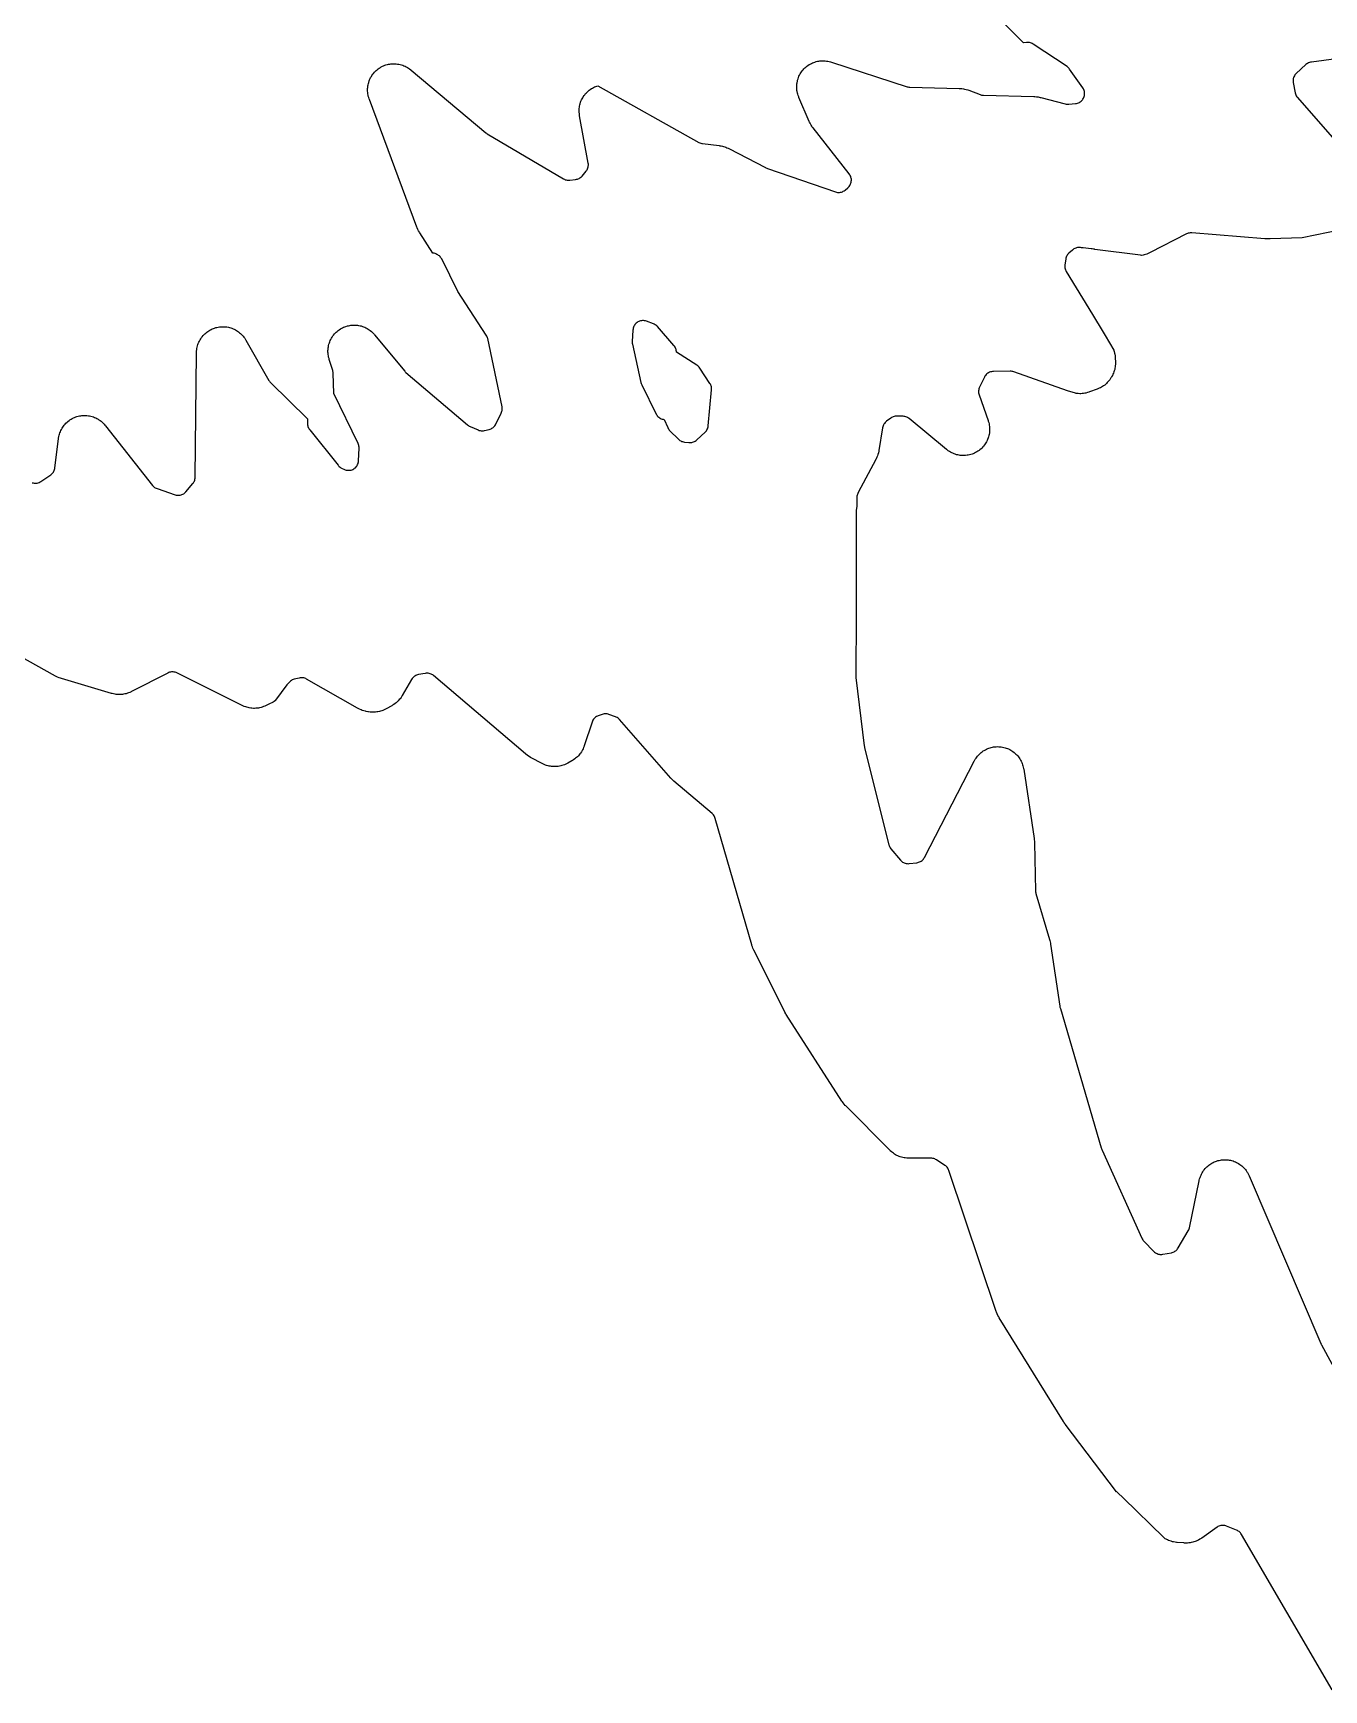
# Model space of a CAD drawing. Header units: millimetres. Extents: x 0 to 194, y 0 to 298.
# Drawn here: x 98.76 to 137.52, y 44.86 to 94.61 of the extents above; entities that cross this region are included whole.
import ezdxf

# ---------------------------------------------------------------- set-up
doc = ezdxf.new("R2010")
doc.units = ezdxf.units.MM
doc.layers.add('CUT', color=7, linetype='CONTINUOUS')

msp = doc.modelspace()

# ---------------------------------------------------------------- linework, layer by layer
at = {"layer": 'CUT'}
for points in [[(98.729, 81.1114), (98.7586, 81.1033), (98.7888, 81.0984), (98.8194, 81.0965), (98.85, 81.0977), (98.8803, 81.1021), (98.91, 81.1096), (98.9388, 81.12), (98.9664, 81.1333), (98.9925, 81.1493), (99.2867, 81.3518), (99.3092, 81.3689), (99.3299, 81.388), (99.3488, 81.4089), (99.3656, 81.4315), (99.3802, 81.4556), (99.3925, 81.481), (99.4023, 81.5074), (99.4096, 81.5346), (99.4144, 81.5624), (99.5209, 82.4297), (99.5241, 82.4515), (99.5316, 82.4949), (99.5412, 82.5379), (99.55, 82.5698), (99.5638, 82.6116), (99.5757, 82.6425), (99.5935, 82.6828), (99.6083, 82.7123), (99.63, 82.7507), (99.6476, 82.7786), (99.673, 82.8147), (99.6932, 82.8407), (99.722, 82.8742), (99.7447, 82.8981), (99.7766, 82.9286), (99.8016, 82.9502), (99.8363, 82.9774), (99.8632, 82.9964), (99.9004, 83.0201), (99.9291, 83.0364), (99.9684, 83.0563), (99.9986, 83.0698), (100.0397, 83.0857), (100.071, 83.0962), (100.1135, 83.108), (100.1457, 83.1153), (100.1891, 83.123), (100.2219, 83.1271), (100.2658, 83.1305), (100.2988, 83.1314), (100.3429, 83.1304), (100.3758, 83.1281), (100.4196, 83.1228), (100.4522, 83.1173), (100.4952, 83.1078), (100.5271, 83.0991), (100.569, 83.0854), (100.5998, 83.0736), (100.6402, 83.0559), (100.6697, 83.0412), (100.7082, 83.0196), (100.7361, 83.002), (100.7723, 82.9768), (100.7984, 82.9566), (100.8319, 82.9279), (100.8559, 82.9052), (100.8864, 82.8734), (100.9153, 82.8402), (100.9294, 82.8232), (102.3401, 81.0317), (102.359, 81.0099), (102.38, 80.99), (102.4028, 80.9722), (102.4272, 80.9567), (102.4529, 80.9436), (102.4798, 80.933), (103.0223, 80.7499), (103.0511, 80.7418), (103.0805, 80.7366), (103.1102, 80.7343), (103.1401, 80.735), (103.1697, 80.7386), (103.1988, 80.7452), (103.2272, 80.7546), (103.2544, 80.7668), (103.2803, 80.7817), (103.3046, 80.799), (103.327, 80.8187), (103.3474, 80.8405), (103.554, 81.0849), (103.5719, 81.1085), (103.5875, 81.1337), (103.6005, 81.1603), (103.6108, 81.188), (103.6184, 81.2166), (103.623, 81.2459), (103.6248, 81.2754), (103.6635, 85.0004), (103.6643, 85.0224), (103.6669, 85.0663), (103.6716, 85.11), (103.6768, 85.1426), (103.6858, 85.1856), (103.6941, 85.2175), (103.7072, 85.2595), (103.7186, 85.2904), (103.7358, 85.3309), (103.7501, 85.3605), (103.7712, 85.3992), (103.7909, 85.4314), (103.8155, 85.4675), (103.8378, 85.4972), (103.8655, 85.5305), (103.8874, 85.5544), (103.9182, 85.585), (103.9423, 85.6067), (103.9759, 85.6341), (104.002, 85.6534), (104.0381, 85.6774), (104.0659, 85.6941), (104.1041, 85.7146), (104.1334, 85.7285), (104.1734, 85.7452), (104.204, 85.7563), (104.2454, 85.769), (104.2768, 85.7771), (104.3193, 85.7858), (104.3513, 85.7908), (104.3944, 85.7954), (104.4269, 85.7973), (104.4702, 85.7977), (104.5026, 85.7965), (104.5458, 85.7928), (104.578, 85.7884), (104.6206, 85.7805), (104.6522, 85.7731), (104.6939, 85.7612), (104.7246, 85.7507), (104.7649, 85.7348), (104.7945, 85.7215), (104.8331, 85.7018), (104.8613, 85.6857), (104.8978, 85.6623), (104.9243, 85.6436), (104.9585, 85.6169), (104.983, 85.5956), (105.0144, 85.5657), (105.0368, 85.5422), (105.0652, 85.5095), (105.0852, 85.4839), (105.1103, 85.4486), (105.1337, 85.4121), (105.1449, 85.3936), (105.8387, 84.184), (105.8532, 84.1613), (105.8695, 84.14), (105.8878, 84.1202), (106.9922, 83.0252), (106.9969, 82.8779), (106.999, 82.8504), (107.0036, 82.8233), (107.0107, 82.7967), (107.0203, 82.7709), (107.0321, 82.746), (107.0461, 82.7224), (107.0623, 82.7001), (107.9132, 81.6348), (107.9315, 81.6139), (107.9516, 81.5948), (107.9735, 81.5777), (107.9968, 81.5627), (108.0214, 81.5498), (108.1044, 81.5114), (108.1317, 81.5003), (108.16, 81.4919), (108.189, 81.4864), (108.2183, 81.4838), (108.2478, 81.484), (108.2771, 81.4871), (108.306, 81.4931), (108.3341, 81.5019), (108.3613, 81.5135), (108.3872, 81.5276), (108.4115, 81.5442), (108.4341, 81.5631), (108.4548, 81.5842), (108.4733, 81.6072), (108.4894, 81.6318), (108.5031, 81.658), (108.5141, 81.6853), (108.5223, 81.7136), (108.5278, 81.7426), (108.5304, 81.772), (108.5447, 82.1462), (108.5444, 82.1756), (108.5412, 82.2048), (108.5352, 82.2336), (108.5264, 82.2617), (108.5148, 82.2887), (107.7849, 83.7923), (107.766, 84.4004), (107.764, 84.4272), (107.7595, 84.4537), (107.7528, 84.4797), (107.649, 84.8154), (107.6429, 84.837), (107.6318, 84.8803), (107.6229, 84.9242), (107.6178, 84.9574), (107.6133, 85.002), (107.6116, 85.0355), (107.6116, 85.0803), (107.6132, 85.1138), (107.6176, 85.1583), (107.6226, 85.1915), (107.6314, 85.2354), (107.6396, 85.268), (107.6527, 85.3108), (107.6642, 85.3423), (107.6815, 85.3836), (107.696, 85.4139), (107.7173, 85.4533), (107.735, 85.4823), (107.7596, 85.5187), (107.7802, 85.5461), (107.8086, 85.5802), (107.8307, 85.6043), (107.8619, 85.6351), (107.8865, 85.6571), (107.9206, 85.6847), (107.9471, 85.7042), (107.9837, 85.7284), (108.012, 85.7452), (108.0509, 85.7657), (108.0807, 85.7796), (108.1213, 85.7962), (108.1524, 85.8072), (108.1944, 85.8198), (108.2264, 85.8277), (108.2695, 85.8361), (108.302, 85.8408), (108.3458, 85.845), (108.3786, 85.8466), (108.4225, 85.8465), (108.4554, 85.8448), (108.4991, 85.8404), (108.5316, 85.8355), (108.5747, 85.8269), (108.6066, 85.8189), (108.6486, 85.8061), (108.6796, 85.795), (108.7202, 85.7782), (108.7499, 85.7642), (108.7887, 85.7435), (108.8169, 85.7266), (108.8534, 85.7022), (108.8799, 85.6827), (108.9139, 85.6548), (108.9383, 85.6328), (108.9694, 85.6018), (108.999, 85.5693), (109.0134, 85.5527), (109.9161, 84.4583), (109.9338, 84.4387), (109.9532, 84.4207), (111.8047, 82.8456), (111.8287, 82.8272), (111.8544, 82.8113), (111.8816, 82.7981), (112.1236, 82.695), (112.1531, 82.6842), (112.1836, 82.6765), (112.2147, 82.6721), (112.2461, 82.671), (112.2775, 82.6732), (112.3084, 82.6786), (112.4536, 82.712), (112.4824, 82.7201), (112.5102, 82.7311), (112.5367, 82.7448), (112.5618, 82.761), (112.5851, 82.7797), (112.6065, 82.8005), (112.6257, 82.8234), (112.6425, 82.8481), (112.6567, 82.8744), (112.8148, 83.2032), (112.8258, 83.2291), (112.8343, 83.2559), (112.8403, 83.2833), (112.8437, 83.3112), (112.8444, 83.3393), (112.8425, 83.3673), (112.838, 83.395), (112.4077, 85.4391), (112.4008, 85.4659), (112.3914, 85.4919), (112.3796, 85.517), (112.3657, 85.5408), (111.5109, 86.8557), (111.0257, 87.8306), (111.0116, 87.8557), (110.9952, 87.8793), (110.9767, 87.9013), (110.9561, 87.9214), (110.9336, 87.9395), (110.9096, 87.9553), (110.8841, 87.9687), (110.8534, 87.983), (110.8264, 87.9941), (110.7984, 88.0025), (110.7698, 88.0081), (110.7613, 88.0089), (110.3698, 88.611), (110.357, 88.6321), (110.3324, 88.6749), (110.3102, 88.719), (110.2904, 88.7642), (110.2811, 88.7871), (108.854, 92.616), (108.8469, 92.6364), (108.8338, 92.6776), (108.8226, 92.7193), (108.8158, 92.751), (108.8087, 92.7936), (108.805, 92.8258), (108.802, 92.8689), (108.8013, 92.9039), (108.8025, 92.9474), (108.8052, 92.9831), (108.8107, 93.0266), (108.8164, 93.059), (108.8261, 93.1018), (108.8349, 93.1334), (108.8487, 93.1751), (108.8606, 93.2057), (108.8784, 93.2458), (108.8932, 93.2752), (108.9148, 93.3133), (108.9324, 93.3411), (108.9576, 93.377), (108.9778, 93.4029), (109.0064, 93.4362), (109.029, 93.46), (109.0607, 93.4904), (109.0856, 93.5119), (109.1201, 93.539), (109.1469, 93.558), (109.1839, 93.5815), (109.2124, 93.5978), (109.2516, 93.6177), (109.2815, 93.6312), (109.3224, 93.6471), (109.3536, 93.6576), (109.3958, 93.6695), (109.4278, 93.6769), (109.471, 93.6846), (109.5036, 93.6888), (109.5473, 93.6923), (109.5802, 93.6934), (109.624, 93.6926), (109.6568, 93.6904), (109.7004, 93.6854), (109.7385, 93.6791), (109.7813, 93.6698), (109.8184, 93.6599), (109.8601, 93.6466), (109.8907, 93.6351), (109.9308, 93.6178), (109.9602, 93.6034), (109.9985, 93.5823), (110.0263, 93.5651), (110.0624, 93.5404), (110.0971, 93.514), (110.1142, 93.5003), (112.3541, 91.6197), (112.3736, 91.6046), (112.3943, 91.5912), (114.6867, 90.2359), (114.7115, 90.2227), (114.7375, 90.2119), (114.7644, 90.2036), (114.792, 90.1979), (114.82, 90.1947), (114.8481, 90.1942), (114.8762, 90.1964), (115.048, 90.2176), (115.0755, 90.2223), (115.1025, 90.2296), (115.1287, 90.2393), (115.1539, 90.2514), (115.1778, 90.2659), (115.2003, 90.2824), (115.2211, 90.301), (115.2401, 90.3215), (115.3602, 90.4633), (115.3781, 90.4866), (115.3936, 90.5116), (115.4066, 90.538), (115.4169, 90.5655), (115.4245, 90.5939), (115.4293, 90.623), (115.4312, 90.6523), (115.4302, 90.6817), (115.4264, 90.7108), (115.1686, 92.1278), (115.1652, 92.1493), (115.1595, 92.1924), (115.1559, 92.2357), (115.1547, 92.2683), (115.1553, 92.3118), (115.1573, 92.3443), (115.1621, 92.3875), (115.1673, 92.4197), (115.1762, 92.4622), (115.1844, 92.4938), (115.1974, 92.5353), (115.2086, 92.5659), (115.2256, 92.6059), (115.2397, 92.6353), (115.2604, 92.6735), (115.2773, 92.7013), (115.3017, 92.7374), (115.3212, 92.7635), (115.3489, 92.797), (115.3708, 92.8211), (115.4016, 92.8518), (115.4258, 92.8737), (115.4594, 92.9013), (115.4856, 92.9207), (115.5217, 92.9449), (115.5496, 92.9617), (115.5879, 92.9823), (115.6173, 92.9963), (115.6574, 93.0132), (115.688, 93.0243), (115.7134, 93.0321), (118.7513, 91.3299), (118.7776, 91.3169), (118.8049, 91.3064), (118.8332, 91.2987), (118.862, 91.2938), (119.3607, 91.2336), (119.3805, 91.2308), (119.4201, 91.2242), (119.4594, 91.2158), (119.4885, 91.2083), (119.5268, 91.1965), (119.5551, 91.1864), (119.5923, 91.1712), (119.6287, 91.1544), (119.6468, 91.1455), (120.7446, 90.5781), (120.7641, 90.5689), (120.7913, 90.5572), (120.8115, 90.5494), (122.8466, 89.8456), (122.8762, 89.837), (122.9066, 89.8315), (122.9374, 89.8292), (122.9683, 89.8301), (122.9989, 89.8341), (123.029, 89.8412), (123.0581, 89.8514), (123.0861, 89.8646), (123.1126, 89.8805), (123.1372, 89.8991), (123.2203, 89.9687), (123.2416, 89.9883), (123.2608, 90.0098), (123.2779, 90.0331), (123.2926, 90.0579), (123.3049, 90.084), (123.3147, 90.1111), (123.3218, 90.1391), (123.3261, 90.1676), (123.3277, 90.1965), (123.3266, 90.2253), (123.3226, 90.2539), (123.316, 90.282), (123.3066, 90.3093), (123.2947, 90.3356), (123.2803, 90.3606), (123.2636, 90.3841), (122.1765, 91.7675), (122.1649, 91.7831), (122.1422, 91.8146), (122.1209, 91.8471), (122.106, 91.8722), (122.0876, 91.9064), (122.0707, 91.9414), (122.0626, 91.9591), (121.7543, 92.675), (121.7459, 92.6958), (121.7303, 92.7377), (121.7167, 92.7804), (121.7082, 92.8129), (121.699, 92.8567), (121.6937, 92.8899), (121.6889, 92.9344), (121.6869, 92.9679), (121.6865, 93.0127), (121.6879, 93.0463), (121.692, 93.0909), (121.6968, 93.1241), (121.7053, 93.1681), (121.7133, 93.2007), (121.7261, 93.2436), (121.7373, 93.2753), (121.7544, 93.3167), (121.7687, 93.3471), (121.7897, 93.3866), (121.807, 93.4154), (121.8319, 93.4527), (121.8519, 93.4796), (121.8804, 93.5142), (121.903, 93.539), (121.9348, 93.5706), (121.9598, 93.593), (121.9946, 93.6213), (122.0216, 93.6411), (122.059, 93.6658), (122.088, 93.6828), (122.1276, 93.7036), (122.1581, 93.7177), (122.1997, 93.7345), (122.2314, 93.7455), (122.2744, 93.758), (122.307, 93.7658), (122.3511, 93.774), (122.3843, 93.7785), (122.429, 93.7823), (122.4625, 93.7834), (122.5073, 93.7828), (122.5408, 93.7806), (122.5853, 93.7755), (122.6185, 93.77), (122.6622, 93.7604), (122.7055, 93.7487), (122.7269, 93.7424), (124.9983, 93.0049), (125.0262, 92.9973), (125.0547, 92.9924), (125.0836, 92.9903), (126.5647, 92.954), (126.5903, 92.9526), (126.6412, 92.9485), (126.6919, 92.9414), (126.7295, 92.934), (126.779, 92.9212), (126.8277, 92.9057), (126.8519, 92.8972), (127.1976, 92.7648), (127.23, 92.7545), (127.2635, 92.7478), (127.2975, 92.7451), (128.8111, 92.708), (128.8372, 92.7066), (128.8892, 92.7023), (128.941, 92.6949), (128.9922, 92.6846), (129.0177, 92.6787), (129.7505, 92.4861), (129.7763, 92.4805), (129.8025, 92.4772), (129.8289, 92.4762), (129.8553, 92.4776), (130.0602, 92.4972), (130.0898, 92.5015), (130.1187, 92.5087), (130.1468, 92.5188), (130.1738, 92.5316), (130.1993, 92.547), (130.2232, 92.5649), (130.2452, 92.585), (130.2651, 92.6073), (130.2826, 92.6314), (130.2977, 92.6571), (130.3102, 92.6843), (130.3199, 92.7125), (130.3267, 92.7415), (130.3307, 92.7711), (130.3316, 92.8009), (130.3297, 92.8307), (130.3247, 92.8601), (130.3169, 92.8889), (130.3062, 92.9168), (130.2929, 92.9434), (130.2769, 92.9686), (129.8815, 93.5296), (129.8645, 93.5516), (129.8455, 93.5718), (129.8247, 93.5902), (129.8023, 93.6067), (128.7837, 94.2834), (128.7583, 94.2986), (128.7315, 94.3111), (128.7037, 94.321), (128.675, 94.328), (128.6458, 94.3322), (128.6163, 94.3336), (128.5868, 94.332), (128.4988, 94.3229), (127.5075, 95.3155)], [(137.8891, 93.8454), (137.1396, 93.7446), (137.1095, 93.739), (137.0802, 93.7303), (137.0519, 93.7188), (137.0249, 93.7043), (136.9995, 93.6872), (136.976, 93.6677), (136.6869, 93.4006), (136.6658, 93.379), (136.647, 93.3554), (136.6306, 93.33), (136.6169, 93.3031), (136.6059, 93.275), (136.5978, 93.2459), (136.5927, 93.2161), (136.5906, 93.186), (136.5915, 93.1558), (136.5955, 93.1259), (136.6517, 92.8206), (136.6593, 92.7893), (136.6701, 92.759), (136.6841, 92.7301), (136.7011, 92.7028), (136.721, 92.6774), (138.8758, 90.2143)], [(138.42, 88.7861), (136.8639, 88.4687), (135.9013, 88.4375), (135.7447, 88.4403), (133.5527, 88.6153), (133.525, 88.6162), (133.4973, 88.6146), (133.4699, 88.6104), (133.443, 88.6037), (133.4169, 88.5946), (133.3917, 88.583), (132.3026, 88.0233), (132.2817, 88.0132), (132.2395, 87.9942), (132.1964, 87.9774), (132.1635, 87.9665), (132.1189, 87.9542), (132.085, 87.9467), (132.0393, 87.9391), (132.0352, 87.9386), (132.0345, 87.9387), (132.0127, 87.941), (130.6333, 88.12), (130.6264, 88.1221), (130.5949, 88.1296), (130.5629, 88.1336), (130.5306, 88.1343), (130.5263, 88.1339), (130.2869, 88.165), (130.2582, 88.1673), (130.2358, 88.1669), (130.207, 88.1711), (130.1781, 88.1738), (130.1491, 88.1738), (130.1202, 88.1709), (130.0917, 88.1653), (130.0639, 88.1569), (130.0371, 88.1459), (130.0114, 88.1323), (129.9872, 88.1163), (129.9646, 88.0981), (129.861, 88.0058), (129.84, 87.985), (129.821, 87.9623), (129.8044, 87.9378), (129.7903, 87.9118), (129.7788, 87.8845), (129.7701, 87.8563), (129.7641, 87.8273), (129.7381, 87.6572), (129.735, 87.6273), (129.735, 87.5972), (129.7379, 87.5672), (129.7439, 87.5377), (129.7528, 87.5089), (129.7645, 87.4812), (129.779, 87.4548), (130.5703, 86.1661), (130.8878, 85.6305), (130.9171, 85.5812), (130.9477, 85.5295), (131.2049, 85.0958), (131.2102, 85.0813), (131.2202, 85.0482), (131.2313, 85.0035), (131.2379, 84.9696), (131.2443, 84.9239), (131.2484, 84.878), (131.2499, 84.855), (131.2544, 84.7376), (131.2547, 84.7153), (131.2542, 84.6708), (131.2514, 84.6263), (131.2478, 84.5931), (131.2407, 84.5491), (131.2337, 84.5165), (131.2223, 84.4734), (131.2121, 84.4416), (131.1965, 84.3999), (131.1833, 84.3692), (131.1636, 84.3292), (131.142, 84.2903), (131.1307, 84.2711), (131.1228, 84.2585), (131.1112, 84.2407), (131.0871, 84.2058), (131.0614, 84.172), (131.041, 84.1477), (131.0122, 84.1165), (130.9895, 84.0941), (130.9579, 84.0658), (130.9333, 84.0457), (130.8991, 84.0205), (130.8727, 84.0028), (130.8363, 83.9809), (130.8084, 83.9658), (130.7701, 83.9474), (130.731, 83.9308), (130.7113, 83.923), (130.479, 83.8372), (130.4579, 83.83), (130.4155, 83.8167), (130.3724, 83.8055), (130.3397, 83.7987), (130.2958, 83.7918), (130.2626, 83.7883), (130.2182, 83.7858), (130.1848, 83.7855), (130.1403, 83.7874), (130.1071, 83.7905), (130.0887, 83.7931), (130.0821, 83.7946), (130.0593, 83.8006), (129.815, 83.8715), (128.2025, 84.4406), (128.1773, 84.4482), (128.1516, 84.4537), (128.1255, 84.4568), (128.0993, 84.4577), (127.5908, 84.452), (127.5608, 84.4502), (127.5311, 84.4453), (127.5021, 84.4376), (127.474, 84.4269), (127.4471, 84.4135), (127.4217, 84.3975), (127.398, 84.379), (127.3762, 84.3582), (127.3567, 84.3354), (127.3396, 84.3107), (127.3249, 84.2845), (127.1771, 83.984), (127.1654, 83.9567), (127.1563, 83.9283), (127.1502, 83.8993), (127.1469, 83.8697), (127.1466, 83.84), (127.1492, 83.8103), (127.1547, 83.7811), (127.1631, 83.7526), (127.4319, 82.9836), (127.4388, 82.9622), (127.4515, 82.9192), (127.462, 82.8755), (127.4682, 82.8425), (127.4743, 82.798), (127.4772, 82.7645), (127.4789, 82.7196), (127.4784, 82.6859), (127.4756, 82.6411), (127.4718, 82.6077), (127.4645, 82.5634), (127.4574, 82.5305), (127.4457, 82.4871), (127.4354, 82.4551), (127.4194, 82.4131), (127.4059, 82.3823), (127.3859, 82.3421), (127.3694, 82.3128), (127.3454, 82.2748), (127.3261, 82.2473), (127.2985, 82.2119), (127.2765, 82.1864), (127.2455, 82.1539), (127.221, 82.1308), (127.1869, 82.1015), (127.1603, 82.081), (127.1235, 82.0553), (127.095, 82.0374), (127.0558, 82.0155), (127.0256, 82.0006), (126.9844, 81.9828), (126.9529, 81.971), (126.9101, 81.9573), (126.8776, 81.9487), (126.8337, 81.9393), (126.8004, 81.934), (126.7558, 81.9291), (126.7222, 81.9271), (126.6773, 81.9266), (126.6437, 81.928), (126.599, 81.932), (126.5657, 81.9367), (126.5216, 81.9452), (126.4889, 81.9532), (126.4458, 81.9661), (126.4141, 81.9773), (126.3726, 81.9944), (126.3421, 82.0087), (126.3025, 82.0298), (126.2736, 82.0471), (126.2363, 82.0721), (126.2003, 82.0988), (126.1826, 82.1127), (125.0604, 83.0378), (125.038, 83.0546), (125.0142, 83.0692), (124.989, 83.0815), (124.9629, 83.0914), (124.9359, 83.0989), (124.9083, 83.1038), (124.8804, 83.1061), (124.7009, 83.1126), (124.6715, 83.1122), (124.6423, 83.109), (124.6135, 83.1029), (124.5855, 83.094), (124.5585, 83.0824), (124.5327, 83.0682), (124.5085, 83.0516), (124.3816, 82.9552), (124.3598, 82.9369), (124.3398, 82.9166), (124.3218, 82.8945), (124.306, 82.8709), (124.2925, 82.8458), (124.2815, 82.8195), (124.273, 82.7924), (124.2671, 82.7645), (124.1557, 82.0795), (124.151, 82.0551), (124.1404, 82.0067), (124.1271, 81.9589), (124.1152, 81.9237), (124.0967, 81.8777), (124.0757, 81.8328), (124.0646, 81.8106), (123.5306, 80.8149), (123.5181, 80.7885), (123.5082, 80.7611), (123.501, 80.7329), (123.4966, 80.7041), (123.495, 80.6749), (123.4934, 80.4047), (123.4745, 80.2752), (123.4721, 80.2534), (123.4699, 80.2234), (123.4692, 80.2015), (123.4732, 77.1229), (123.4621, 75.3225), (123.4626, 75.3034), (123.4641, 75.2773), (123.4658, 75.2583), (123.7148, 73.211), (123.7176, 73.1927), (123.7222, 73.1677), (123.7261, 73.1496), (124.4519, 70.2409), (124.4597, 70.215), (124.4697, 70.1898), (124.4819, 70.1657), (124.4963, 70.1428), (124.5127, 70.1213), (124.7981, 69.7792), (124.8183, 69.7573), (124.8406, 69.7375), (124.8647, 69.72), (124.8905, 69.705), (124.9176, 69.6926), (124.9458, 69.683), (124.9748, 69.6762), (125.0043, 69.6724), (125.0341, 69.6714), (125.0638, 69.6735), (125.2905, 69.7004), (125.3193, 69.7052), (125.3475, 69.7129), (125.3749, 69.7232), (125.4011, 69.7362), (125.4259, 69.7517), (125.4491, 69.7695), (125.4705, 69.7895), (125.4898, 69.8114), (125.5069, 69.8352), (125.5216, 69.8605), (127.0166, 72.7508), (127.027, 72.7699), (127.0488, 72.8075), (127.0724, 72.844), (127.0914, 72.8705), (127.1184, 72.9045), (127.1399, 72.929), (127.1701, 72.9603), (127.1938, 72.9826), (127.2268, 73.0109), (127.2526, 73.0308), (127.2882, 73.0557), (127.3158, 73.0731), (127.3537, 73.0944), (127.3828, 73.109), (127.4225, 73.1266), (127.4529, 73.1384), (127.4942, 73.152), (127.5256, 73.1608), (127.568, 73.1704), (127.6, 73.1761), (127.6432, 73.1816), (127.6756, 73.1841), (127.7191, 73.1854), (127.7517, 73.1849), (127.795, 73.182), (127.8274, 73.1782), (127.8703, 73.1712), (127.9021, 73.1643), (127.9441, 73.1532), (127.9752, 73.1433), (128.0159, 73.1281), (128.0459, 73.1153), (128.0849, 73.0962), (128.1135, 73.0806), (128.1506, 73.0578), (128.1775, 73.0395), (128.2122, 73.0133), (128.2372, 72.9925), (128.2692, 72.963), (128.2921, 72.9399), (128.3211, 72.9075), (128.3417, 72.8822), (128.3674, 72.8472), (128.3854, 72.8201), (128.4077, 72.7827), (128.423, 72.754), (128.4416, 72.7146), (128.454, 72.6845), (128.4687, 72.6436), (128.4782, 72.6125), (128.4888, 72.5703), (128.4974, 72.5277), (128.5012, 72.5063), (128.8166, 70.4318), (128.82, 70.4027), (128.8263, 70.3298), (128.8278, 70.3006), (128.8577, 68.852), (128.8595, 68.8253), (128.8636, 68.7989), (128.8701, 68.7729), (129.2801, 67.3904), (129.288, 67.3598), (129.3051, 67.2826), (129.3109, 67.2515), (129.588, 65.3877), (129.5918, 65.3673), (129.5979, 65.3396), (129.603, 65.3196), (130.8303, 61.1388), (130.8368, 61.1192), (130.8467, 61.0925), (130.8545, 61.0733), (132.049, 58.4259), (132.0607, 58.4026), (132.0745, 58.3804), (132.0901, 58.3595), (132.1075, 58.3401), (132.4123, 58.0268), (132.434, 58.0067), (132.4574, 57.9888), (132.4826, 57.9733), (132.5091, 57.9604), (132.5368, 57.9501), (132.5654, 57.9426), (132.5945, 57.9379), (132.624, 57.9361), (132.6535, 57.9372), (132.6828, 57.9413), (132.9369, 57.989), (132.9645, 57.9956), (132.9914, 58.0047), (133.0172, 58.0164), (133.0419, 58.0304), (133.0652, 58.0467), (133.0867, 58.0651), (133.1065, 58.0855), (133.1242, 58.1077), (133.1398, 58.1314), (133.4437, 58.6465), (133.4589, 58.6757), (133.4707, 58.7065), (133.4792, 58.7383), (133.7694, 60.1441), (133.7743, 60.1654), (133.7853, 60.2079), (133.7983, 60.2497), (133.8095, 60.2806), (133.8265, 60.3209), (133.8407, 60.3506), (133.8616, 60.3891), (133.8786, 60.4172), (133.9031, 60.4535), (133.9228, 60.4798), (133.9507, 60.5136), (133.9728, 60.5378), (134.0039, 60.5687), (134.0283, 60.5907), (134.0622, 60.6185), (134.0886, 60.638), (134.1251, 60.6623), (134.1533, 60.6791), (134.1919, 60.6997), (134.2216, 60.7138), (134.2621, 60.7305), (134.293, 60.7416), (134.3349, 60.7544), (134.3668, 60.7624), (134.4097, 60.771), (134.4422, 60.7759), (134.4858, 60.7803), (134.5186, 60.782), (134.5624, 60.7821), (134.5952, 60.7806), (134.6389, 60.7765), (134.6714, 60.7718), (134.7144, 60.7634), (134.7463, 60.7556), (134.7883, 60.7431), (134.8192, 60.7322), (134.8598, 60.7157), (134.8896, 60.7018), (134.9284, 60.6814), (134.9566, 60.6647), (134.9933, 60.6406), (135.0198, 60.6213), (135.0539, 60.5938), (135.0784, 60.5719), (135.1097, 60.5412), (135.1319, 60.5171), (135.16, 60.4835), (135.1799, 60.4573), (135.2046, 60.4211), (135.2218, 60.3931), (135.2428, 60.3547), (135.262, 60.3153), (135.2711, 60.2954), (137.4244, 55.2642), (137.4302, 55.2514), (137.4386, 55.2341), (137.445, 55.2217), (140.6249, 49.3699)], [(137.7663, 44.8614), (135.0401, 49.5296), (135.0249, 49.5531), (135.0076, 49.575), (134.9884, 49.5952), (134.9673, 49.6136), (134.9446, 49.6299), (134.9205, 49.644), (134.8952, 49.6558), (134.5955, 49.7791), (134.5671, 49.7891), (134.5378, 49.7963), (134.5079, 49.8005), (134.4777, 49.8016), (134.4476, 49.7997), (134.4179, 49.7948), (134.3887, 49.787), (134.3606, 49.7762), (134.3336, 49.7627), (134.3081, 49.7465), (133.8461, 49.4197), (133.8277, 49.4074), (133.7902, 49.3835), (133.7516, 49.3616), (133.7219, 49.3466), (133.6812, 49.3285), (133.6502, 49.3165), (133.608, 49.3026), (133.5759, 49.2937), (133.5326, 49.284), (133.4998, 49.2783), (133.4557, 49.2729), (133.4225, 49.2705), (133.378, 49.2695), (133.3336, 49.2707), (133.3114, 49.2718), (133.1121, 49.287), (133.0898, 49.2892), (133.0454, 49.2949), (133.0013, 49.3027), (132.9686, 49.3102), (132.9255, 49.3224), (132.8937, 49.3331), (132.852, 49.3495), (132.8214, 49.3633), (132.7816, 49.3838), (132.7525, 49.4005), (132.7149, 49.4249), (132.7051, 49.4319), (131.4951, 50.6154), (131.3142, 50.7923), (131.2958, 50.8103), (131.2928, 50.8132), (129.7502, 52.8403), (129.7375, 52.8578), (129.707, 52.9022), (129.6952, 52.9203), (127.7651, 56.036), (127.752, 56.0585), (127.7273, 56.1042), (127.7052, 56.1513), (127.6859, 56.1995), (127.6769, 56.2239), (126.2587, 60.4558), (126.2483, 60.4826), (126.2354, 60.5082), (126.2201, 60.5325), (126.2025, 60.5552), (126.1829, 60.5761), (126.1613, 60.595), (126.138, 60.6118), (125.8823, 60.7785), (125.8574, 60.793), (125.8312, 60.8051), (125.804, 60.8147), (125.776, 60.8216), (125.7475, 60.8257), (125.7187, 60.8271), (125.0564, 60.8277), (125.0342, 60.8283), (124.99, 60.8305), (124.9459, 60.8349), (124.9131, 60.8398), (124.8696, 60.8485), (124.8375, 60.8566), (124.7951, 60.8696), (124.7638, 60.8808), (124.7229, 60.8979), (124.693, 60.9121), (124.654, 60.9331), (124.6255, 60.9502), (124.5888, 60.975), (124.5622, 60.9948), (124.528, 61.0231), (124.4953, 61.0529), (124.4793, 61.0682), (123.1616, 62.3956), (123.1453, 62.4129), (123.1137, 62.4482), (123.084, 62.4852), (123.0563, 62.5237), (123.043, 62.5434), (121.3728, 65.1448), (121.3605, 65.1651), (121.3311, 65.2167), (121.3199, 65.2377), (120.3966, 67.0776), (120.3878, 67.0964), (120.3709, 67.1343), (120.3557, 67.173), (120.3424, 67.2123), (120.3362, 67.2321), (119.2418, 71.033), (119.2323, 71.0608), (119.2201, 71.0876), (119.2053, 71.1131), (119.1881, 71.1369), (119.1687, 71.159), (119.1471, 71.1791), (117.9998, 72.1484), (117.9871, 72.1596), (117.9621, 72.1825), (117.9379, 72.2062), (117.9146, 72.2309), (117.9032, 72.2434), (116.3663, 74.0007), (116.3452, 74.0225), (116.3219, 74.0421), (116.2968, 74.0593), (116.2701, 74.0738), (116.2421, 74.0855), (116.0493, 74.1549), (116.0213, 74.1634), (115.9927, 74.1692), (115.9637, 74.1722), (115.9345, 74.1723), (115.9054, 74.1696), (115.8767, 74.1641), (115.8487, 74.1558), (115.7296, 74.1142), (115.7013, 74.1027), (115.6744, 74.0884), (115.6491, 74.0714), (115.6256, 74.052), (115.6043, 74.0302), (115.5852, 74.0064), (115.5687, 73.9808), (115.5548, 73.9537), (115.5437, 73.9253), (115.3087, 73.2153), (115.3017, 73.1957), (115.2868, 73.1568), (115.2701, 73.1186), (115.2563, 73.0906), (115.2361, 73.0541), (115.2197, 73.0275), (115.1963, 72.9931), (115.1775, 72.9681), (115.151, 72.936), (115.13, 72.9128), (115.1006, 72.8833), (115.0776, 72.8622), (115.0455, 72.8355), (115.0206, 72.8166), (114.9863, 72.793), (114.9509, 72.771), (114.9329, 72.7604), (114.8092, 72.6913), (114.7896, 72.6809), (114.7498, 72.6612), (114.7091, 72.6435), (114.678, 72.6317), (114.6357, 72.6181), (114.6036, 72.6094), (114.5602, 72.6), (114.5274, 72.5946), (114.4833, 72.5895), (114.4501, 72.5873), (114.4057, 72.5866), (114.3725, 72.5877), (114.3282, 72.5914), (114.2953, 72.5958), (114.2516, 72.6038), (114.2192, 72.6114), (114.1765, 72.6237), (114.1451, 72.6344), (114.1038, 72.6509), (114.0634, 72.6693), (114.0435, 72.679), (113.7147, 72.8491), (113.6922, 72.8616), (113.648, 72.8878), (113.6073, 72.9152), (113.5406, 72.9669), (110.7828, 75.3199), (110.7594, 75.3379), (110.7343, 75.3536), (110.7078, 75.3667), (110.6801, 75.3772), (110.6515, 75.3849), (110.6223, 75.3897), (110.5928, 75.3916), (110.5632, 75.3906), (110.5339, 75.3867), (110.3269, 75.3487), (110.2988, 75.3422), (110.2715, 75.333), (110.2453, 75.3212), (110.2202, 75.307), (110.1967, 75.2904), (110.1749, 75.2716), (110.1549, 75.2509), (110.137, 75.2283), (110.1214, 75.2041), (109.8442, 74.7256), (109.8315, 74.7051), (109.8051, 74.6647), (109.7766, 74.6258), (109.7537, 74.5978), (109.7212, 74.5622), (109.6954, 74.5369), (109.6593, 74.5049), (109.6309, 74.4825), (109.5916, 74.4546), (109.5508, 74.4289), (109.53, 74.4165), (109.3636, 74.3236), (109.3437, 74.3132), (109.3035, 74.2933), (109.2623, 74.2754), (109.2308, 74.2636), (109.188, 74.2499), (109.1555, 74.2413), (109.1116, 74.2319), (109.0784, 74.2266), (109.0338, 74.2217), (109.0002, 74.2197), (108.9553, 74.2192), (108.9217, 74.2206), (108.8769, 74.2246), (108.8325, 74.2309), (108.8103, 74.2346), (108.7606, 74.2441), (108.7364, 74.2495), (108.6884, 74.2615), (108.6412, 74.2761), (108.6064, 74.289), (108.561, 74.3087), (108.5168, 74.3309), (108.495, 74.3426), (106.9687, 75.2166), (106.9432, 75.2296), (106.9165, 75.2402), (106.8889, 75.2481), (106.8606, 75.2534), (106.832, 75.256), (106.8033, 75.2558), (106.7747, 75.2528), (106.7466, 75.2472), (106.5996, 75.2103), (106.5699, 75.2011), (106.5413, 75.189), (106.5141, 75.174), (106.4886, 75.1562), (106.4651, 75.1359), (106.4438, 75.1132), (106.4332, 75.0993), (106.4154, 75.085), (106.3931, 75.0629), (106.3733, 75.0386), (106.0387, 74.5819), (106.0347, 74.5767), (106.0331, 74.5753), (105.9946, 74.5461), (105.9647, 74.5258), (105.9232, 74.5009), (105.8806, 74.4782), (105.8589, 74.4675), (105.7404, 74.4125), (105.7198, 74.4036), (105.6784, 74.3868), (105.6361, 74.3721), (105.6039, 74.3627), (105.5604, 74.3523), (105.5274, 74.3461), (105.4831, 74.3401), (105.4497, 74.3372), (105.4049, 74.3356), (105.3714, 74.336), (105.3267, 74.3389), (105.2934, 74.3427), (105.2493, 74.3499), (105.2165, 74.357), (105.1733, 74.3686), (105.1414, 74.3789), (105.0995, 74.3948), (105.0585, 74.4127), (105.0382, 74.4222), (103.0748, 75.3988), (103.0492, 75.4101), (103.0226, 75.419), (102.9953, 75.4253), (102.9675, 75.4291), (102.9395, 75.4302), (102.9115, 75.4287), (102.8838, 75.4247), (102.8566, 75.418), (102.8301, 75.4089), (102.8046, 75.3973), (101.7164, 74.8405), (101.6972, 74.8312), (101.6582, 74.8136), (101.6185, 74.7978), (101.5882, 74.7874), (101.5471, 74.7755), (101.5159, 74.768), (101.4739, 74.76), (101.4422, 74.7556), (101.3996, 74.7516), (101.3676, 74.7502), (101.3248, 74.7503), (101.2928, 74.7519), (101.2502, 74.756), (101.2185, 74.7607), (101.1766, 74.7689), (101.135, 74.779), (101.1144, 74.7846), (99.6068, 75.2309), (99.5834, 75.2386), (99.5369, 75.2552), (99.4914, 75.2743), (99.4471, 75.2958), (99.4252, 75.3072), (96.3034, 77.0422)]]:
    msp.add_lwpolyline(points, dxfattribs=at)
msp.add_lwpolyline([(119.0152, 82.7564), (119.0229, 82.7867), (119.0274, 82.8175), (119.1285, 83.9027), (119.1298, 83.9316), (119.1283, 83.9605), (119.1241, 83.9891), (119.1171, 84.0171), (119.1074, 84.0444), (119.0951, 84.0705), (119.0804, 84.0954), (118.7797, 84.5525), (118.761, 84.5779), (118.7397, 84.6012), (118.7161, 84.6222), (118.6904, 84.6405), (118.0734, 85.0341), (118.0728, 85.0538), (118.0696, 85.0813), (118.0639, 85.1083), (118.0556, 85.1347), (118.045, 85.1602), (118.0321, 85.1846), (118.017, 85.2078), (117.9999, 85.2294), (117.5046, 85.7981), (117.4838, 85.8197), (117.461, 85.8391), (117.4364, 85.8561), (117.4101, 85.8706), (117.3826, 85.8824), (117.1719, 85.9605), (117.1438, 85.9694), (117.115, 85.9755), (117.0857, 85.9787), (117.0562, 85.979), (117.0268, 85.9764), (116.9978, 85.971), (116.9695, 85.9627), (116.9422, 85.9517), (116.9161, 85.9381), (116.8914, 85.922), (116.8684, 85.9035), (116.8474, 85.8829), (116.8284, 85.8603), (116.8118, 85.8359), (116.7977, 85.81), (116.7861, 85.7829), (116.7773, 85.7548), (116.7713, 85.7259), (116.7682, 85.6966), (116.7483, 85.3548), (116.748, 85.3273), (116.7502, 85.3), (116.7549, 85.2729), (117.0096, 84.1168), (117.0159, 84.093), (117.0241, 84.0698), (117.0342, 84.0474), (117.4698, 83.1748), (117.4843, 83.149), (117.5012, 83.1249), (117.5205, 83.1025), (117.5418, 83.082), (117.565, 83.0638), (117.5899, 83.048), (117.6163, 83.0347), (117.6438, 83.024), (117.6723, 83.0161), (117.7014, 83.0111), (117.7107, 83.0104), (117.8147, 82.7668), (117.8274, 82.7407), (117.8426, 82.7159), (117.86, 82.6928), (117.8796, 82.6714), (118.1363, 82.4174), (118.1575, 82.3983), (118.1803, 82.3814), (118.2047, 82.3667), (118.2303, 82.3544), (118.257, 82.3445), (118.2845, 82.3373), (118.3125, 82.3326), (118.4467, 82.317), (118.4755, 82.315), (118.5044, 82.3158), (118.533, 82.3194), (118.5612, 82.3257), (118.5886, 82.3347), (118.615, 82.3463), (118.6403, 82.3604), (118.664, 82.3768), (118.686, 82.3955), (118.9332, 82.6259), (118.9549, 82.6483), (118.9741, 82.6728), (118.9907, 82.6992), (119.0045, 82.7272)], close=True, dxfattribs=at)

doc.saveas('drawing.dxf')
